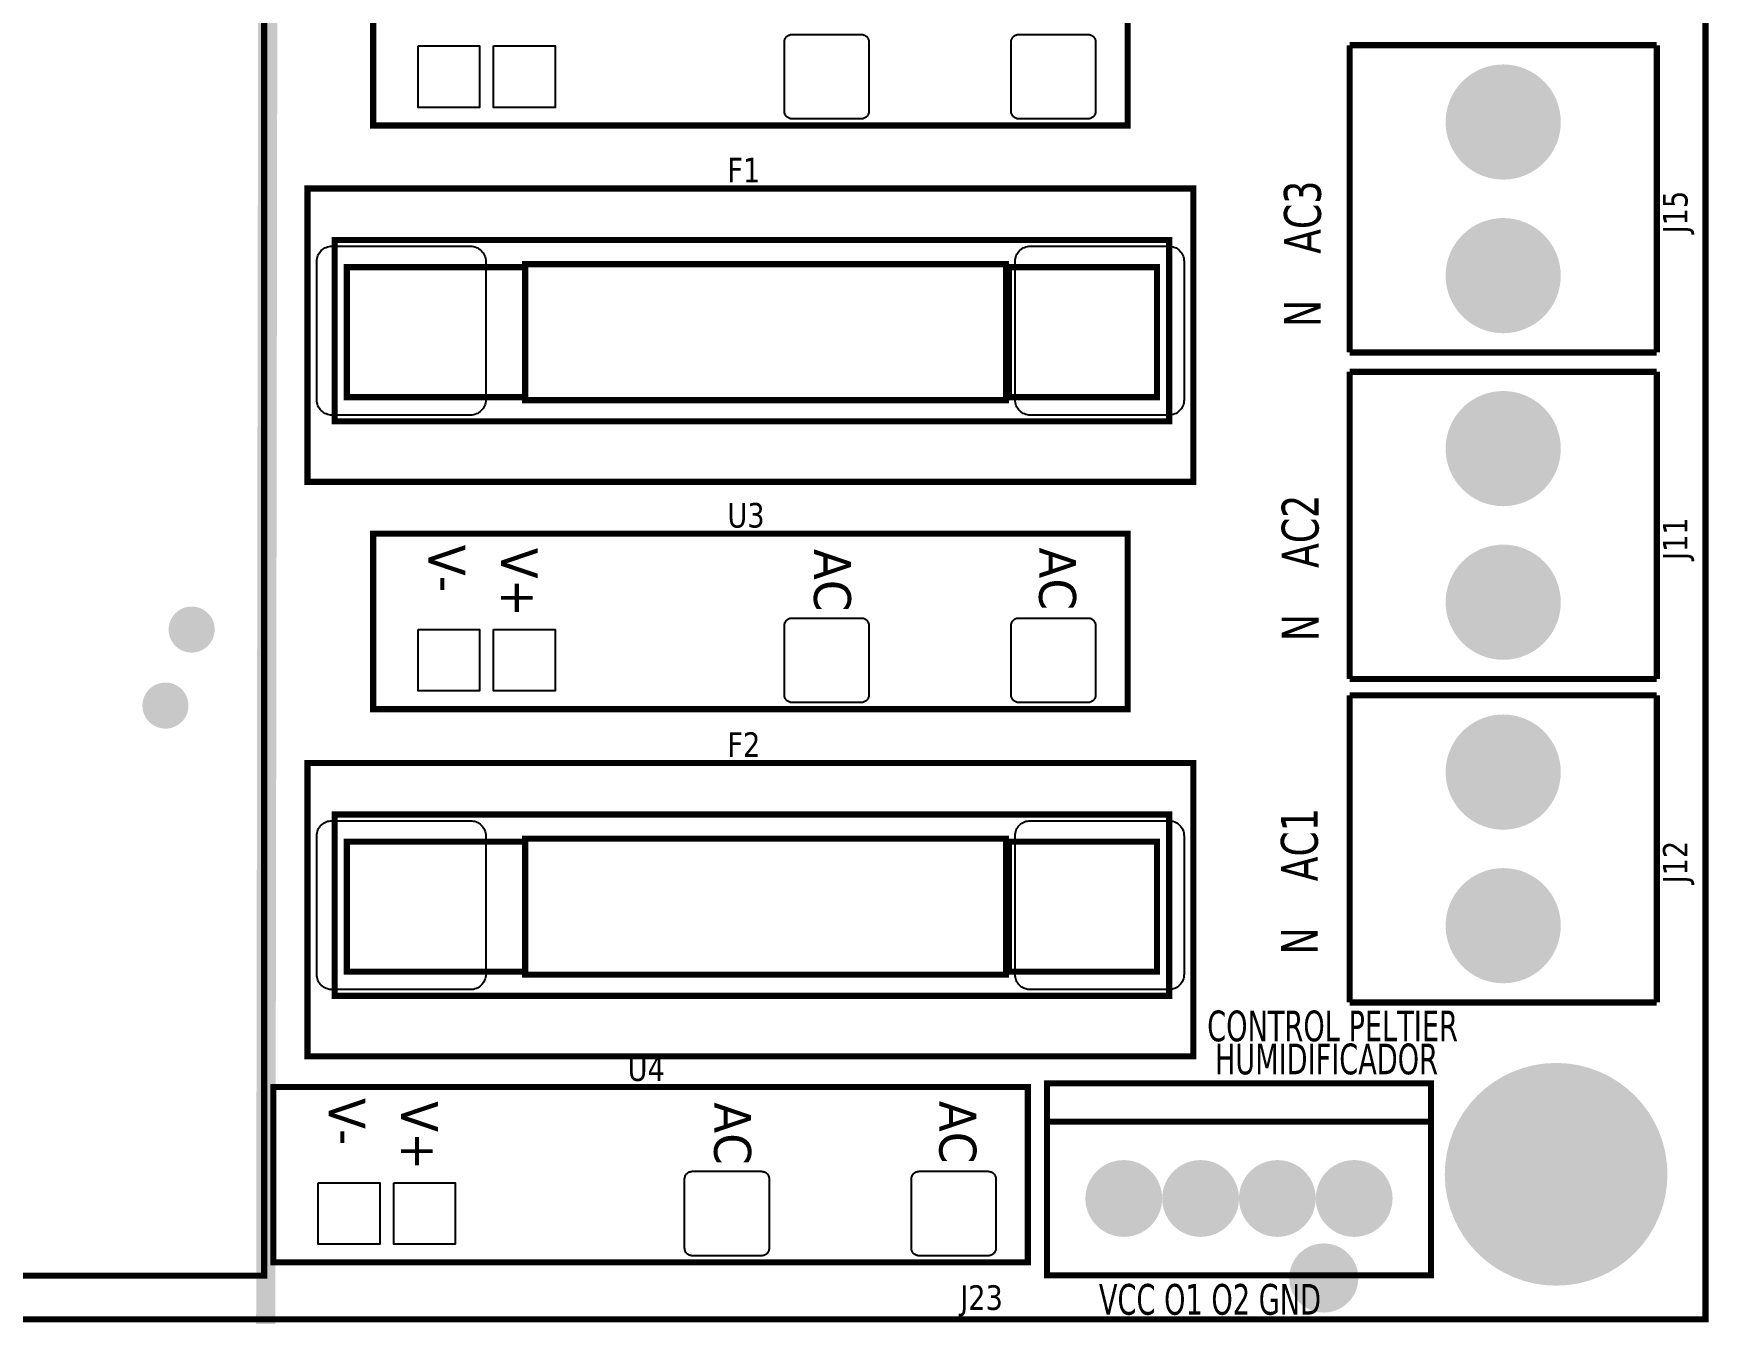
# Model space of a CAD drawing. Header units: millimetres. Extents: x 124 to 302, y 105 to 223.
# Drawn here: x 299.492 to 301.673, y 218.576 to 220.269 of the extents above; entities that cross this region are included whole.
import ezdxf

# ---------------------------------------------------------------- set-up
doc = ezdxf.new("R2010")
doc.units = ezdxf.units.MM
doc.layers.add('DESC', color=250, linetype='Continuous')
doc.styles.get("Standard").update_dxf_attribs({"font": 'tahoma.ttf'})

# ---------------------------------------------------------------- blocks, each defined once
blk = doc.blocks.new('EPAD')
at = {"const_width": 0.5}
blk.add_lwpolyline([(-0.25, 0, 1), (0.25, 0, 1)], format="xyb", close=True, dxfattribs=at)
blk = doc.blocks.new('PCB_CamaraClimatica')
for points, const_width in [([(147.0389, 110.574), (153.4499, 110.574), (153.4499, 115.4463), (147.0389, 115.4463), (147.0389, 110.574)], 0.008), ([(147.0389, 110.574), (153.4499, 110.574), (153.4499, 115.4463), (147.0389, 115.4463), (147.0389, 110.574)], 0.008), ([(147.0389, 110.574), (153.4499, 110.574), (153.4499, 115.4463), (147.0389, 115.4463), (147.0389, 110.574)], 0.008), ([(151.575, 110.5681), (151.579, 113.2271)], 0.025), ([(151.575, 110.5681), (151.579, 113.2271)], 0.025), ([(151.575, 110.5681), (151.579, 113.2271)], 0.025), ([(150.502, 110.631), (151.5729, 110.631), (151.5729, 112.694), (150.502, 112.694), (150.502, 110.631)], 0.008), ([(150.502, 110.631), (151.5729, 110.631), (151.5729, 112.694), (150.502, 112.694), (150.502, 110.631)], 0.008), ([(150.502, 110.631), (151.5729, 110.631), (151.5729, 112.694), (150.502, 112.694), (150.502, 110.631)], 0.008), ([(151.7149, 112.1285), (152.6975, 112.1285), (152.6975, 112.3568), (151.7149, 112.3568), (151.7149, 112.1285)], 0.008), ([(151.7149, 112.1285), (152.6975, 112.1285), (152.6975, 112.3568), (151.7149, 112.3568), (151.7149, 112.1285)], 0.008), ([(151.7149, 112.1285), (152.6975, 112.1285), (152.6975, 112.3568), (151.7149, 112.3568), (151.7149, 112.1285)], 0.008), ([(153.3865, 112.233), (152.9865, 112.233)], 0.008), ([(152.9865, 112.233), (152.9865, 111.833)], 0.008), ([(153.3865, 112.233), (152.9865, 112.233)], 0.008), ([(152.9865, 112.233), (152.9865, 111.833)], 0.008), ([(153.3865, 112.233), (152.9865, 112.233)], 0.008), ([(152.9865, 112.233), (152.9865, 111.833)], 0.008), ([(153.3865, 112.233), (153.3865, 111.833)], 0.008), ([(153.3865, 112.233), (153.3865, 111.833)], 0.008), ([(153.3865, 112.233), (153.3865, 111.833)], 0.008), ([(151.6294, 111.6645), (152.783, 111.6645), (152.783, 112.0464), (151.6294, 112.0464), (151.6294, 111.6645)], 0.008), ([(151.6294, 111.6645), (152.783, 111.6645), (152.783, 112.0464), (151.6294, 112.0464), (151.6294, 111.6645)], 0.008), ([(151.6294, 111.6645), (152.783, 111.6645), (152.783, 112.0464), (151.6294, 112.0464), (151.6294, 111.6645)], 0.008), ([(151.6648, 111.7433), (152.7515, 111.7433), (152.7515, 111.9795), (151.6648, 111.9795), (151.6648, 111.7433)], 0.008), ([(151.6648, 111.7433), (152.7515, 111.7433), (152.7515, 111.9795), (151.6648, 111.9795), (151.6648, 111.7433)], 0.008), ([(151.6648, 111.7433), (152.7515, 111.7433), (152.7515, 111.9795), (151.6648, 111.9795), (151.6648, 111.7433)], 0.008), ([(151.6806, 111.7748), (151.9129, 111.7748), (151.9129, 111.944), (151.6806, 111.944), (151.6806, 111.7748)], 0.008), ([(151.6806, 111.7748), (151.9129, 111.7748), (151.9129, 111.944), (151.6806, 111.944), (151.6806, 111.7748)], 0.008), ([(151.6806, 111.7748), (151.9129, 111.7748), (151.9129, 111.944), (151.6806, 111.944), (151.6806, 111.7748)], 0.008), ([(151.9129, 111.7708), (152.5389, 111.7708), (152.5389, 111.948), (151.9129, 111.948), (151.9129, 111.7708)], 0.008), ([(151.9129, 111.7708), (152.5389, 111.7708), (152.5389, 111.948), (151.9129, 111.948), (151.9129, 111.7708)], 0.008), ([(151.9129, 111.7708), (152.5389, 111.7708), (152.5389, 111.948), (151.9129, 111.948), (151.9129, 111.7708)], 0.008), ([(152.5428, 111.7748), (152.7357, 111.7748), (152.7357, 111.944), (152.5428, 111.944), (152.5428, 111.7748)], 0.008), ([(152.5428, 111.7748), (152.7357, 111.7748), (152.7357, 111.944), (152.5428, 111.944), (152.5428, 111.7748)], 0.008), ([(152.5428, 111.7748), (152.7357, 111.7748), (152.7357, 111.944), (152.5428, 111.944), (152.5428, 111.7748)], 0.008), ([(153.3865, 111.833), (152.9865, 111.833)], 0.008), ([(153.3865, 111.833), (152.9865, 111.833)], 0.008), ([(153.3865, 111.833), (152.9865, 111.833)], 0.008), ([(153.3865, 111.8078), (152.9865, 111.8078)], 0.008), ([(152.9865, 111.8078), (152.9865, 111.4078)], 0.008), ([(153.3865, 111.8078), (152.9865, 111.8078)], 0.008), ([(152.9865, 111.8078), (152.9865, 111.4078)], 0.008), ([(153.3865, 111.8078), (152.9865, 111.8078)], 0.008), ([(152.9865, 111.8078), (152.9865, 111.4078)], 0.008), ([(153.3865, 111.8078), (153.3865, 111.4078)], 0.008), ([(153.3865, 111.8078), (153.3865, 111.4078)], 0.008), ([(153.3865, 111.8078), (153.3865, 111.4078)], 0.008), ([(151.7149, 111.3686), (152.6975, 111.3686), (152.6975, 111.597), (151.7149, 111.597), (151.7149, 111.3686)], 0.008), ([(151.7149, 111.3686), (152.6975, 111.3686), (152.6975, 111.597), (151.7149, 111.597), (151.7149, 111.3686)], 0.008), ([(151.7149, 111.3686), (152.6975, 111.3686), (152.6975, 111.597), (151.7149, 111.597), (151.7149, 111.3686)], 0.008), ([(153.3865, 111.4078), (152.9865, 111.4078)], 0.008), ([(153.3865, 111.4078), (152.9865, 111.4078)], 0.008), ([(153.3865, 111.4078), (152.9865, 111.4078)], 0.008), ([(153.3865, 111.3866), (152.9865, 111.3866)], 0.008), ([(152.9865, 111.3866), (152.9865, 110.9866)], 0.008), ([(153.3865, 111.3866), (152.9865, 111.3866)], 0.008), ([(152.9865, 111.3866), (152.9865, 110.9866)], 0.008), ([(153.3865, 111.3866), (152.9865, 111.3866)], 0.008), ([(152.9865, 111.3866), (152.9865, 110.9866)], 0.008), ([(153.3865, 111.3866), (153.3865, 110.9866)], 0.008), ([(153.3865, 111.3866), (153.3865, 110.9866)], 0.008), ([(153.3865, 111.3866), (153.3865, 110.9866)], 0.008), ([(151.6294, 110.9165), (152.783, 110.9165), (152.783, 111.2984), (151.6294, 111.2984), (151.6294, 110.9165)], 0.008), ([(151.6294, 110.9165), (152.783, 110.9165), (152.783, 111.2984), (151.6294, 111.2984), (151.6294, 110.9165)], 0.008), ([(151.6294, 110.9165), (152.783, 110.9165), (152.783, 111.2984), (151.6294, 111.2984), (151.6294, 110.9165)], 0.008), ([(151.6648, 110.9952), (152.7515, 110.9952), (152.7515, 111.2314), (151.6648, 111.2314), (151.6648, 110.9952)], 0.008), ([(151.6648, 110.9952), (152.7515, 110.9952), (152.7515, 111.2314), (151.6648, 111.2314), (151.6648, 110.9952)], 0.008), ([(151.6648, 110.9952), (152.7515, 110.9952), (152.7515, 111.2314), (151.6648, 111.2314), (151.6648, 110.9952)], 0.008), ([(151.9129, 111.0228), (152.5389, 111.0228), (152.5389, 111.2), (151.9129, 111.2), (151.9129, 111.0228)], 0.008), ([(151.9129, 111.0228), (152.5389, 111.0228), (152.5389, 111.2), (151.9129, 111.2), (151.9129, 111.0228)], 0.008), ([(151.9129, 111.0228), (152.5389, 111.0228), (152.5389, 111.2), (151.9129, 111.2), (151.9129, 111.0228)], 0.008), ([(151.6806, 111.0267), (151.9129, 111.0267), (151.9129, 111.196), (151.6806, 111.196), (151.6806, 111.0267)], 0.008), ([(151.6806, 111.0267), (151.9129, 111.0267), (151.9129, 111.196), (151.6806, 111.196), (151.6806, 111.0267)], 0.008), ([(151.6806, 111.0267), (151.9129, 111.0267), (151.9129, 111.196), (151.6806, 111.196), (151.6806, 111.0267)], 0.008), ([(152.5428, 111.0267), (152.7357, 111.0267), (152.7357, 111.196), (152.5428, 111.196), (152.5428, 111.0267)], 0.008), ([(152.5428, 111.0267), (152.7357, 111.0267), (152.7357, 111.196), (152.5428, 111.196), (152.5428, 111.0267)], 0.008), ([(152.5428, 111.0267), (152.7357, 111.0267), (152.7357, 111.196), (152.5428, 111.196), (152.5428, 111.0267)], 0.008), ([(153.3865, 110.9866), (152.9865, 110.9866)], 0.008), ([(153.3865, 110.9866), (152.9865, 110.9866)], 0.008), ([(153.3865, 110.9866), (152.9865, 110.9866)], 0.008), ([(151.585, 110.6482), (152.5675, 110.6482), (152.5675, 110.8765), (151.585, 110.8765), (151.585, 110.6482)], 0.008), ([(151.585, 110.6482), (152.5675, 110.6482), (152.5675, 110.8765), (151.585, 110.8765), (151.585, 110.6482)], 0.008), ([(151.585, 110.6482), (152.5675, 110.6482), (152.5675, 110.8765), (151.585, 110.8765), (151.585, 110.6482)], 0.008), ([(152.5924, 110.6314), (153.0924, 110.6314), (153.0924, 110.8814), (152.5924, 110.8814), (152.5924, 110.6314)], 0.008), ([(152.5924, 110.6314), (153.0924, 110.6314), (153.0924, 110.8814), (152.5924, 110.8814), (152.5924, 110.6314)], 0.008), ([(152.5924, 110.6314), (153.0924, 110.6314), (153.0924, 110.8814), (152.5924, 110.8814), (152.5924, 110.6314)], 0.008), ([(152.5924, 110.8314), (153.0924, 110.8314)], 0.008), ([(152.5924, 110.8314), (153.0924, 110.8314)], 0.008), ([(152.5924, 110.8314), (153.0924, 110.8314)], 0.008)]:
    blk.add_lwpolyline(points, dxfattribs=dict(const_width=const_width))
for points in [[(151.7733, 112.2321), (151.8533, 112.2321), (151.8533, 112.1521), (151.7733, 112.1521), (151.7733, 112.2321)], [(151.8717, 112.2321), (151.9517, 112.2321), (151.9517, 112.1521), (151.8717, 112.1521), (151.8717, 112.2321)], [(152.2605, 112.2471), (152.3505, 112.2471), (152.3515, 112.247), (152.3525, 112.2469), (152.3535, 112.2466), (152.3544, 112.2463), (152.3553, 112.2459), (152.3561, 112.2454), (152.3569, 112.2448), (152.3576, 112.2442), (152.3582, 112.2435), (152.3588, 112.2427), (152.3593, 112.2419), (152.3597, 112.241), (152.36, 112.2401), (152.3603, 112.2391), (152.3604, 112.2381), (152.3605, 112.2371), (152.3605, 112.1471), (152.3604, 112.146), (152.3603, 112.145), (152.36, 112.1441), (152.3597, 112.1431), (152.3593, 112.1423), (152.3588, 112.1414), (152.3582, 112.1407), (152.3576, 112.14), (152.3569, 112.1393), (152.3561, 112.1388), (152.3553, 112.1383), (152.3544, 112.1379), (152.3535, 112.1375), (152.3525, 112.1373), (152.3515, 112.1371), (152.3505, 112.1371), (152.2605, 112.1371), (152.2594, 112.1371), (152.2584, 112.1373), (152.2574, 112.1375), (152.2565, 112.1379), (152.2556, 112.1383), (152.2548, 112.1388), (152.254, 112.1393), (152.2533, 112.14), (152.2527, 112.1407), (152.2521, 112.1414), (152.2516, 112.1423), (152.2512, 112.1431), (152.2509, 112.1441), (152.2506, 112.145), (152.2505, 112.146), (152.2505, 112.1471), (152.2505, 112.2371), (152.2505, 112.2381), (152.2506, 112.2391), (152.2509, 112.2401), (152.2512, 112.241), (152.2516, 112.2419), (152.2521, 112.2427), (152.2527, 112.2435), (152.2533, 112.2442), (152.254, 112.2448), (152.2548, 112.2454), (152.2556, 112.2459), (152.2565, 112.2463), (152.2574, 112.2466), (152.2584, 112.2469), (152.2594, 112.247), (152.2605, 112.2471)], [(152.5557, 112.2471), (152.6457, 112.2471), (152.6468, 112.247), (152.6478, 112.2469), (152.6487, 112.2466), (152.6497, 112.2463), (152.6505, 112.2459), (152.6514, 112.2454), (152.6521, 112.2448), (152.6528, 112.2442), (152.6535, 112.2435), (152.654, 112.2427), (152.6545, 112.2419), (152.655, 112.241), (152.6553, 112.2401), (152.6555, 112.2391), (152.6557, 112.2381), (152.6557, 112.2371), (152.6557, 112.1471), (152.6557, 112.146), (152.6555, 112.145), (152.6553, 112.1441), (152.655, 112.1431), (152.6545, 112.1423), (152.654, 112.1414), (152.6535, 112.1407), (152.6528, 112.14), (152.6521, 112.1393), (152.6514, 112.1388), (152.6505, 112.1383), (152.6497, 112.1379), (152.6487, 112.1375), (152.6478, 112.1373), (152.6468, 112.1371), (152.6457, 112.1371), (152.5557, 112.1371), (152.5547, 112.1371), (152.5537, 112.1373), (152.5527, 112.1375), (152.5518, 112.1379), (152.5509, 112.1383), (152.5501, 112.1388), (152.5493, 112.1393), (152.5486, 112.14), (152.548, 112.1407), (152.5474, 112.1414), (152.5469, 112.1423), (152.5465, 112.1431), (152.5462, 112.1441), (152.5459, 112.145), (152.5458, 112.146), (152.5457, 112.1471), (152.5457, 112.2371), (152.5458, 112.2381), (152.5459, 112.2391), (152.5462, 112.2401), (152.5465, 112.241), (152.5469, 112.2419), (152.5474, 112.2427), (152.548, 112.2435), (152.5486, 112.2442), (152.5493, 112.2448), (152.5501, 112.2454), (152.5509, 112.2459), (152.5518, 112.2463), (152.5527, 112.2466), (152.5537, 112.2469), (152.5547, 112.247), (152.5557, 112.2471)], [(151.6615, 111.9714), (151.8415, 111.9714), (151.8435, 111.9713), (151.8455, 111.971), (151.8475, 111.9705), (151.8493, 111.9698), (151.8511, 111.969), (151.8527, 111.968), (151.8543, 111.9669), (151.8557, 111.9656), (151.857, 111.9642), (151.8581, 111.9626), (151.8591, 111.961), (151.8599, 111.9592), (151.8606, 111.9574), (151.8611, 111.9555), (151.8614, 111.9534), (151.8615, 111.9514), (151.8615, 111.7714), (151.8614, 111.7693), (151.8611, 111.7673), (151.8606, 111.7653), (151.8599, 111.7635), (151.8591, 111.7617), (151.8581, 111.7601), (151.857, 111.7586), (151.8557, 111.7572), (151.8543, 111.7559), (151.8527, 111.7547), (151.8511, 111.7537), (151.8493, 111.7529), (151.8475, 111.7523), (151.8455, 111.7518), (151.8435, 111.7515), (151.8415, 111.7514), (151.6615, 111.7514), (151.6594, 111.7515), (151.6574, 111.7518), (151.6554, 111.7523), (151.6536, 111.7529), (151.6518, 111.7537), (151.6502, 111.7547), (151.6487, 111.7559), (151.6472, 111.7572), (151.646, 111.7586), (151.6448, 111.7601), (151.6438, 111.7617), (151.643, 111.7635), (151.6423, 111.7653), (151.6419, 111.7673), (151.6416, 111.7693), (151.6415, 111.7714), (151.6415, 111.9514), (151.6416, 111.9534), (151.6419, 111.9555), (151.6423, 111.9574), (151.643, 111.9592), (151.6438, 111.961), (151.6448, 111.9626), (151.646, 111.9642), (151.6472, 111.9656), (151.6487, 111.9669), (151.6502, 111.968), (151.6518, 111.969), (151.6536, 111.9698), (151.6554, 111.9705), (151.6574, 111.971), (151.6594, 111.9713), (151.6615, 111.9714)], [(152.5709, 111.9714), (152.7509, 111.9714), (152.753, 111.9713), (152.755, 111.971), (152.7569, 111.9705), (152.7588, 111.9698), (152.7605, 111.969), (152.7622, 111.968), (152.7637, 111.9669), (152.7651, 111.9656), (152.7664, 111.9642), (152.7675, 111.9626), (152.7685, 111.961), (152.7694, 111.9592), (152.77, 111.9574), (152.7705, 111.9555), (152.7708, 111.9534), (152.7709, 111.9514), (152.7709, 111.7714), (152.7708, 111.7693), (152.7705, 111.7673), (152.77, 111.7653), (152.7694, 111.7635), (152.7685, 111.7617), (152.7675, 111.7601), (152.7664, 111.7586), (152.7651, 111.7572), (152.7637, 111.7559), (152.7622, 111.7547), (152.7605, 111.7537), (152.7588, 111.7529), (152.7569, 111.7523), (152.755, 111.7518), (152.753, 111.7515), (152.7509, 111.7514), (152.5709, 111.7514), (152.5688, 111.7515), (152.5668, 111.7518), (152.5649, 111.7523), (152.563, 111.7529), (152.5613, 111.7537), (152.5596, 111.7547), (152.5581, 111.7559), (152.5567, 111.7572), (152.5554, 111.7586), (152.5543, 111.7601), (152.5533, 111.7617), (152.5524, 111.7635), (152.5518, 111.7653), (152.5513, 111.7673), (152.551, 111.7693), (152.5509, 111.7714), (152.5509, 111.9514), (152.551, 111.9534), (152.5513, 111.9555), (152.5518, 111.9574), (152.5524, 111.9592), (152.5533, 111.961), (152.5543, 111.9626), (152.5554, 111.9642), (152.5567, 111.9656), (152.5581, 111.9669), (152.5596, 111.968), (152.5613, 111.969), (152.563, 111.9698), (152.5649, 111.9705), (152.5668, 111.971), (152.5688, 111.9713), (152.5709, 111.9714)], [(152.2605, 111.4872), (152.3505, 111.4872), (152.3515, 111.4872), (152.3525, 111.487), (152.3535, 111.4868), (152.3544, 111.4865), (152.3553, 111.486), (152.3561, 111.4856), (152.3569, 111.485), (152.3576, 111.4843), (152.3582, 111.4836), (152.3588, 111.4829), (152.3593, 111.482), (152.3597, 111.4812), (152.36, 111.4802), (152.3603, 111.4793), (152.3604, 111.4783), (152.3605, 111.4772), (152.3605, 111.3872), (152.3604, 111.3862), (152.3603, 111.3852), (152.36, 111.3842), (152.3597, 111.3833), (152.3593, 111.3824), (152.3588, 111.3816), (152.3582, 111.3808), (152.3576, 111.3801), (152.3569, 111.3795), (152.3561, 111.3789), (152.3553, 111.3784), (152.3544, 111.378), (152.3535, 111.3777), (152.3525, 111.3774), (152.3515, 111.3773), (152.3505, 111.3772), (152.2605, 111.3772), (152.2594, 111.3773), (152.2584, 111.3774), (152.2574, 111.3777), (152.2565, 111.378), (152.2556, 111.3784), (152.2548, 111.3789), (152.254, 111.3795), (152.2533, 111.3801), (152.2527, 111.3808), (152.2521, 111.3816), (152.2516, 111.3824), (152.2512, 111.3833), (152.2509, 111.3842), (152.2506, 111.3852), (152.2505, 111.3862), (152.2505, 111.3872), (152.2505, 111.4772), (152.2505, 111.4783), (152.2506, 111.4793), (152.2509, 111.4802), (152.2512, 111.4812), (152.2516, 111.482), (152.2521, 111.4829), (152.2527, 111.4836), (152.2533, 111.4843), (152.254, 111.485), (152.2548, 111.4856), (152.2556, 111.486), (152.2565, 111.4865), (152.2574, 111.4868), (152.2584, 111.487), (152.2594, 111.4872), (152.2605, 111.4872)], [(152.5557, 111.4872), (152.6457, 111.4872), (152.6468, 111.4872), (152.6478, 111.487), (152.6487, 111.4868), (152.6497, 111.4865), (152.6505, 111.486), (152.6514, 111.4856), (152.6521, 111.485), (152.6528, 111.4843), (152.6535, 111.4836), (152.654, 111.4829), (152.6545, 111.482), (152.655, 111.4812), (152.6553, 111.4802), (152.6555, 111.4793), (152.6557, 111.4783), (152.6557, 111.4772), (152.6557, 111.3872), (152.6557, 111.3862), (152.6555, 111.3852), (152.6553, 111.3842), (152.655, 111.3833), (152.6545, 111.3824), (152.654, 111.3816), (152.6535, 111.3808), (152.6528, 111.3801), (152.6521, 111.3795), (152.6514, 111.3789), (152.6505, 111.3784), (152.6497, 111.378), (152.6487, 111.3777), (152.6478, 111.3774), (152.6468, 111.3773), (152.6457, 111.3772), (152.5557, 111.3772), (152.5547, 111.3773), (152.5537, 111.3774), (152.5527, 111.3777), (152.5518, 111.378), (152.5509, 111.3784), (152.5501, 111.3789), (152.5493, 111.3795), (152.5486, 111.3801), (152.548, 111.3808), (152.5474, 111.3816), (152.5469, 111.3824), (152.5465, 111.3833), (152.5462, 111.3842), (152.5459, 111.3852), (152.5458, 111.3862), (152.5457, 111.3872), (152.5457, 111.4772), (152.5458, 111.4783), (152.5459, 111.4793), (152.5462, 111.4802), (152.5465, 111.4812), (152.5469, 111.482), (152.5474, 111.4829), (152.548, 111.4836), (152.5486, 111.4843), (152.5493, 111.485), (152.5501, 111.4856), (152.5509, 111.486), (152.5518, 111.4865), (152.5527, 111.4868), (152.5537, 111.487), (152.5547, 111.4872), (152.5557, 111.4872)], [(151.7733, 111.4722), (151.8533, 111.4722), (151.8533, 111.3922), (151.7733, 111.3922), (151.7733, 111.4722)], [(151.8717, 111.4722), (151.9517, 111.4722), (151.9517, 111.3922), (151.8717, 111.3922), (151.8717, 111.4722)], [(151.6615, 111.2233), (151.8415, 111.2233), (151.8435, 111.2232), (151.8455, 111.2229), (151.8475, 111.2225), (151.8493, 111.2218), (151.8511, 111.221), (151.8527, 111.22), (151.8543, 111.2188), (151.8557, 111.2176), (151.857, 111.2161), (151.8581, 111.2146), (151.8591, 111.213), (151.8599, 111.2112), (151.8606, 111.2094), (151.8611, 111.2074), (151.8614, 111.2054), (151.8615, 111.2033), (151.8615, 111.0233), (151.8614, 111.0213), (151.8611, 111.0192), (151.8606, 111.0173), (151.8599, 111.0155), (151.8591, 111.0137), (151.8581, 111.0121), (151.857, 111.0105), (151.8557, 111.0091), (151.8543, 111.0078), (151.8527, 111.0067), (151.8511, 111.0057), (151.8493, 111.0049), (151.8475, 111.0042), (151.8455, 111.0037), (151.8435, 111.0034), (151.8415, 111.0033), (151.6615, 111.0033), (151.6594, 111.0034), (151.6574, 111.0037), (151.6554, 111.0042), (151.6536, 111.0049), (151.6518, 111.0057), (151.6502, 111.0067), (151.6487, 111.0078), (151.6472, 111.0091), (151.646, 111.0105), (151.6448, 111.0121), (151.6438, 111.0137), (151.643, 111.0155), (151.6423, 111.0173), (151.6419, 111.0192), (151.6416, 111.0213), (151.6415, 111.0233), (151.6415, 111.2033), (151.6416, 111.2054), (151.6419, 111.2074), (151.6423, 111.2094), (151.643, 111.2112), (151.6438, 111.213), (151.6448, 111.2146), (151.646, 111.2161), (151.6472, 111.2176), (151.6487, 111.2188), (151.6502, 111.22), (151.6518, 111.221), (151.6536, 111.2218), (151.6554, 111.2225), (151.6574, 111.2229), (151.6594, 111.2232), (151.6615, 111.2233)], [(152.5709, 111.2233), (152.7509, 111.2233), (152.753, 111.2232), (152.755, 111.2229), (152.7569, 111.2225), (152.7588, 111.2218), (152.7605, 111.221), (152.7622, 111.22), (152.7637, 111.2188), (152.7651, 111.2176), (152.7664, 111.2161), (152.7675, 111.2146), (152.7685, 111.213), (152.7694, 111.2112), (152.77, 111.2094), (152.7705, 111.2074), (152.7708, 111.2054), (152.7709, 111.2033), (152.7709, 111.0233), (152.7708, 111.0213), (152.7705, 111.0192), (152.77, 111.0173), (152.7694, 111.0155), (152.7685, 111.0137), (152.7675, 111.0121), (152.7664, 111.0105), (152.7651, 111.0091), (152.7637, 111.0078), (152.7622, 111.0067), (152.7605, 111.0057), (152.7588, 111.0049), (152.7569, 111.0042), (152.755, 111.0037), (152.753, 111.0034), (152.7509, 111.0033), (152.5709, 111.0033), (152.5688, 111.0034), (152.5668, 111.0037), (152.5649, 111.0042), (152.563, 111.0049), (152.5613, 111.0057), (152.5596, 111.0067), (152.5581, 111.0078), (152.5567, 111.0091), (152.5554, 111.0105), (152.5543, 111.0121), (152.5533, 111.0137), (152.5524, 111.0155), (152.5518, 111.0173), (152.5513, 111.0192), (152.551, 111.0213), (152.5509, 111.0233), (152.5509, 111.2033), (152.551, 111.2054), (152.5513, 111.2074), (152.5518, 111.2094), (152.5524, 111.2112), (152.5533, 111.213), (152.5543, 111.2146), (152.5554, 111.2161), (152.5567, 111.2176), (152.5581, 111.2188), (152.5596, 111.22), (152.5613, 111.221), (152.563, 111.2218), (152.5649, 111.2225), (152.5668, 111.2229), (152.5688, 111.2232), (152.5709, 111.2233)], [(152.1305, 110.7668), (152.2205, 110.7668), (152.2216, 110.7667), (152.2226, 110.7666), (152.2235, 110.7663), (152.2245, 110.766), (152.2253, 110.7656), (152.2262, 110.7651), (152.2269, 110.7645), (152.2276, 110.7639), (152.2283, 110.7632), (152.2288, 110.7624), (152.2293, 110.7616), (152.2298, 110.7607), (152.2301, 110.7598), (152.2303, 110.7588), (152.2305, 110.7578), (152.2305, 110.7568), (152.2305, 110.6668), (152.2305, 110.6657), (152.2303, 110.6647), (152.2301, 110.6638), (152.2298, 110.6628), (152.2293, 110.662), (152.2288, 110.6611), (152.2283, 110.6604), (152.2276, 110.6597), (152.2269, 110.659), (152.2262, 110.6584), (152.2253, 110.6579), (152.2245, 110.6575), (152.2235, 110.6572), (152.2226, 110.657), (152.2216, 110.6568), (152.2205, 110.6568), (152.1305, 110.6568), (152.1295, 110.6568), (152.1285, 110.657), (152.1275, 110.6572), (152.1266, 110.6575), (152.1257, 110.6579), (152.1249, 110.6584), (152.1241, 110.659), (152.1234, 110.6597), (152.1228, 110.6604), (152.1222, 110.6611), (152.1217, 110.662), (152.1213, 110.6628), (152.121, 110.6638), (152.1207, 110.6647), (152.1206, 110.6657), (152.1205, 110.6668), (152.1205, 110.7568), (152.1206, 110.7578), (152.1207, 110.7588), (152.121, 110.7598), (152.1213, 110.7607), (152.1217, 110.7616), (152.1222, 110.7624), (152.1228, 110.7632), (152.1234, 110.7639), (152.1241, 110.7645), (152.1249, 110.7651), (152.1257, 110.7656), (152.1266, 110.766), (152.1275, 110.7663), (152.1285, 110.7666), (152.1295, 110.7667), (152.1305, 110.7668)], [(152.4258, 110.7668), (152.5158, 110.7668), (152.5168, 110.7667), (152.5178, 110.7666), (152.5188, 110.7663), (152.5197, 110.766), (152.5206, 110.7656), (152.5214, 110.7651), (152.5222, 110.7645), (152.5229, 110.7639), (152.5236, 110.7632), (152.5241, 110.7624), (152.5246, 110.7616), (152.525, 110.7607), (152.5254, 110.7598), (152.5256, 110.7588), (152.5258, 110.7578), (152.5258, 110.7568), (152.5258, 110.6668), (152.5258, 110.6657), (152.5256, 110.6647), (152.5254, 110.6638), (152.525, 110.6628), (152.5246, 110.662), (152.5241, 110.6611), (152.5236, 110.6604), (152.5229, 110.6597), (152.5222, 110.659), (152.5214, 110.6584), (152.5206, 110.6579), (152.5197, 110.6575), (152.5188, 110.6572), (152.5178, 110.657), (152.5168, 110.6568), (152.5158, 110.6568), (152.4258, 110.6568), (152.4248, 110.6568), (152.4238, 110.657), (152.4228, 110.6572), (152.4219, 110.6575), (152.421, 110.6579), (152.4202, 110.6584), (152.4194, 110.659), (152.4187, 110.6597), (152.4181, 110.6604), (152.4175, 110.6611), (152.417, 110.662), (152.4166, 110.6628), (152.4162, 110.6638), (152.416, 110.6647), (152.4159, 110.6657), (152.4158, 110.6668), (152.4158, 110.7568), (152.4159, 110.7578), (152.416, 110.7588), (152.4162, 110.7598), (152.4166, 110.7607), (152.417, 110.7616), (152.4175, 110.7624), (152.4181, 110.7632), (152.4187, 110.7639), (152.4194, 110.7645), (152.4202, 110.7651), (152.421, 110.7656), (152.4219, 110.766), (152.4228, 110.7663), (152.4238, 110.7666), (152.4248, 110.7667), (152.4258, 110.7668)], [(151.6434, 110.7518), (151.7234, 110.7518), (151.7234, 110.6718), (151.6434, 110.6718), (151.6434, 110.7518)], [(151.7418, 110.7518), (151.8218, 110.7518), (151.8218, 110.6718), (151.7418, 110.6718), (151.7418, 110.7518)]]:
    blk.add_lwpolyline(points, close=True)
for p, xscale, yscale in [((153.1865, 112.133), 0.15, 0.15), ((153.1865, 111.933), 0.15, 0.15), ((153.1865, 111.7078), 0.15, 0.15), ((153.1865, 111.5078), 0.15, 0.15), ((151.4785, 111.4722), 0.06, 0.06), ((151.4444, 111.3732), 0.06, 0.06), ((153.1865, 111.2866), 0.15, 0.15), ((153.1865, 111.0866), 0.15, 0.15), ((153.2554, 110.7629), 0.29, 0.29), ((152.6924, 110.7314), 0.1, 0.1), ((152.7924, 110.7314), 0.1, 0.1), ((152.8924, 110.7314), 0.1, 0.1), ((152.9924, 110.7314), 0.1, 0.1), ((152.9528, 110.6279), 0.09, 0.09)]:
    blk.add_blockref('EPAD', p, dxfattribs=dict(xscale=xscale, yscale=yscale))
for s, height, width, p in [('F1', 0.032, 0.9375, (152.1762, 112.0544)), ('F1', 0.032, 0.9375, (152.1762, 112.0544)), ('F1', 0.032, 0.9375, (152.1762, 112.0544)), ('U3', 0.032, 0.9375, (152.1762, 111.605)), ('U3', 0.032, 0.9375, (152.1762, 111.605)), ('U3', 0.032, 0.9375, (152.1762, 111.605)), ('F2', 0.032, 0.9375, (152.1762, 111.3064)), ('F2', 0.032, 0.9375, (152.1762, 111.3064)), ('F2', 0.032, 0.9375, (152.1762, 111.3064)), ('CONTROL PELTIER', 0.04, 0.75, (152.801, 110.9361)), ('CONTROL PELTIER', 0.04, 0.75, (152.801, 110.9361)), ('CONTROL PELTIER', 0.04, 0.75, (152.801, 110.9361)), ('HUMIDIFICADOR', 0.04, 0.75, (152.811, 110.8931)), ('HUMIDIFICADOR', 0.04, 0.75, (152.811, 110.8931)), ('HUMIDIFICADOR', 0.04, 0.75, (152.811, 110.8931)), ('U4', 0.032, 0.9375, (152.0463, 110.8845)), ('U4', 0.032, 0.9375, (152.0463, 110.8845)), ('U4', 0.032, 0.9375, (152.0463, 110.8845)), ('J23', 0.032, 0.9375, (152.4794, 110.5864)), ('J23', 0.032, 0.9375, (152.4794, 110.5864)), ('J23', 0.032, 0.9375, (152.4794, 110.5864)), ('VCC O1 O2 GND', 0.04, 0.75, (152.66, 110.5801)), ('VCC O1 O2 GND', 0.04, 0.75, (152.66, 110.5801)), ('VCC O1 O2 GND', 0.04, 0.75, (152.66, 110.5801))]:
    blk.add_text(s, height=height, dxfattribs=dict(width=width)).set_placement(p)
for s, height, rotation, width, p in [('N    AC3', 0.048, 90, 0.833333, (152.949, 111.8661)), ('N    AC3', 0.048, 90, 0.833333, (152.949, 111.8661)), ('N    AC3', 0.048, 90, 0.833333, (152.949, 111.8661)), ('J15', 0.032, 90, 0.9375, (153.4265, 111.988)), ('J15', 0.032, 90, 0.9375, (153.4265, 111.988)), ('J15', 0.032, 90, 0.9375, (153.4265, 111.988)), ('N    AC2', 0.048, 90, 0.833333, (152.946, 111.4571)), ('N    AC2', 0.048, 90, 0.833333, (152.946, 111.4571)), ('N    AC2', 0.048, 90, 0.833333, (152.946, 111.4571)), ('J11', 0.032, 90, 0.9375, (153.4265, 111.5628)), ('J11', 0.032, 90, 0.9375, (153.4265, 111.5628)), ('J11', 0.032, 90, 0.9375, (153.4265, 111.5628)), ('V-', 0.048, 270, 1.041667, (151.7868, 111.5826)), ('V-', 0.048, 270, 1.041667, (151.7868, 111.5826)), ('V-', 0.048, 270, 1.041667, (151.7868, 111.5826)), ('V+', 0.048, 270, 1.041667, (151.8813, 111.5787)), ('V+', 0.048, 270, 1.041667, (151.8813, 111.5787)), ('V+', 0.048, 270, 1.041667, (151.8813, 111.5787)), ('AC', 0.048, 270, 1.041667, (152.289, 111.5772)), ('AC', 0.048, 270, 1.041667, (152.289, 111.5772)), ('AC', 0.048, 270, 1.041667, (152.289, 111.5772)), ('AC', 0.048, 270, 1.041667, (152.5822, 111.5791)), ('AC', 0.048, 270, 1.041667, (152.5822, 111.5791)), ('AC', 0.048, 270, 1.041667, (152.5822, 111.5791)), ('N    AC1', 0.048, 90, 0.833333, (152.945, 111.0491)), ('N    AC1', 0.048, 90, 0.833333, (152.945, 111.0491)), ('N    AC1', 0.048, 90, 0.833333, (152.945, 111.0491)), ('J12', 0.032, 90, 0.9375, (153.4265, 111.1416)), ('J12', 0.032, 90, 0.9375, (153.4265, 111.1416)), ('J12', 0.032, 90, 0.9375, (153.4265, 111.1416)), ('V-', 0.048, 270, 1.041667, (151.6568, 110.8622)), ('V-', 0.048, 270, 1.041667, (151.6568, 110.8622)), ('V-', 0.048, 270, 1.041667, (151.6568, 110.8622)), ('V+', 0.048, 270, 1.041667, (151.7513, 110.8582)), ('V+', 0.048, 270, 1.041667, (151.7513, 110.8582)), ('V+', 0.048, 270, 1.041667, (151.7513, 110.8582)), ('AC', 0.048, 270, 1.041667, (152.159, 110.8567)), ('AC', 0.048, 270, 1.041667, (152.159, 110.8567)), ('AC', 0.048, 270, 1.041667, (152.159, 110.8567)), ('AC', 0.048, 270, 1.041667, (152.4523, 110.8586)), ('AC', 0.048, 270, 1.041667, (152.4523, 110.8586)), ('AC', 0.048, 270, 1.041667, (152.4523, 110.8586))]:
    blk.add_text(s, height=height, rotation=rotation, dxfattribs=dict(width=width)).set_placement(p)

msp = doc.modelspace()

# ---------------------------------------------------------------- block references
at = {"layer": 'DESC'}
msp.add_blockref('PCB_CamaraClimatica', (148.219, 108.0207), dxfattribs=at)

doc.saveas('drawing.dxf')
